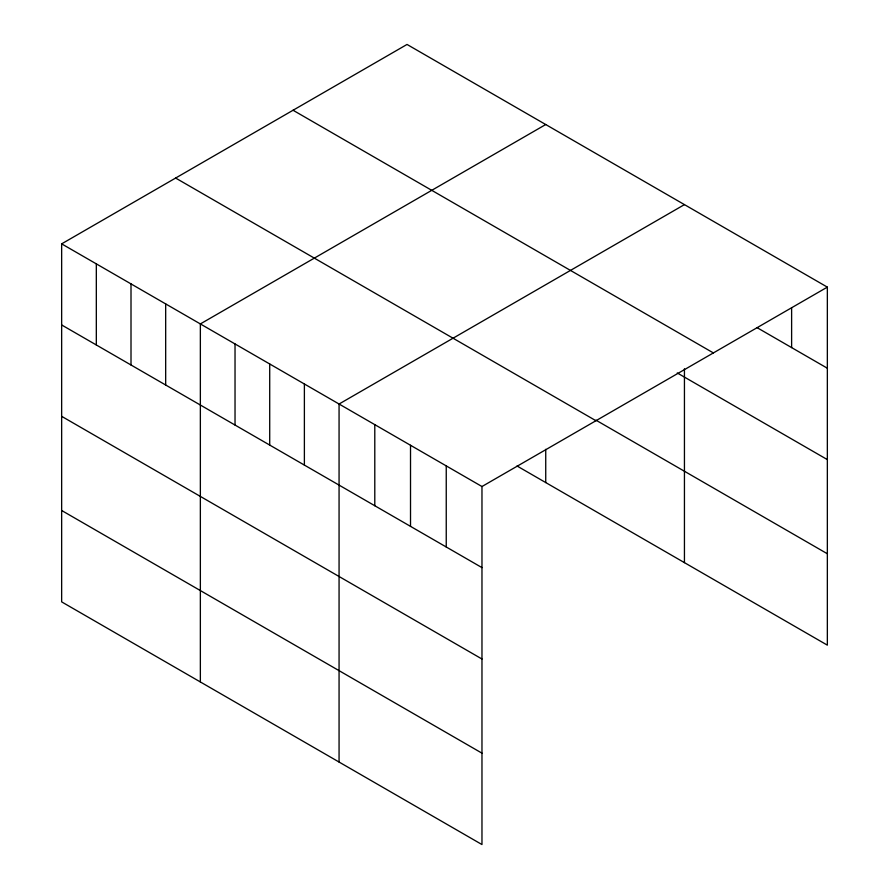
<?xml version="1.0" encoding="UTF-8"?>
<svg xmlns="http://www.w3.org/2000/svg" width="889" height="889" viewBox="0 0 889 889"><rect width="100%" height="100%" fill="white"/><g stroke="black" fill="none" stroke-linecap="round" stroke-linejoin="round"><path stroke-width="1.33" d="M61.652 243.853L481.971 486.527L481.971 844.55L61.652 601.875L61.652 243.853L407.029 44.45L827.348 287.125L827.348 645.147L517.031 465.992M545.735 124.527L200.358 323.929L200.358 681.963M684.441 204.614L339.065 404.017L339.065 762.04M481.971 486.527L827.348 287.125M757.084 327.652L827.348 368.224M293.048 110.247L713.378 352.922M677.262 372.958L827.348 459.602M595.952 420.164L827.348 553.758M175.622 178.044L595.952 420.719M61.652 324.952L481.971 567.615M61.652 416.33L481.971 659.005M61.652 510.486L481.971 753.161M791.621 307.727L791.621 347.588M684.441 368.791L684.441 562.637M545.735 449.323L545.735 482.56M446.245 465.892L446.245 546.991M410.518 445.267L410.518 526.366M374.791 424.642L374.791 505.741M304.382 383.992L304.382 465.091M269.711 363.979L269.711 445.067M235.029 343.954L235.029 425.053M165.676 303.916L165.676 385.004M131.005 283.891L131.005 364.99M96.323 263.877L96.323 344.965"/></g></svg>
